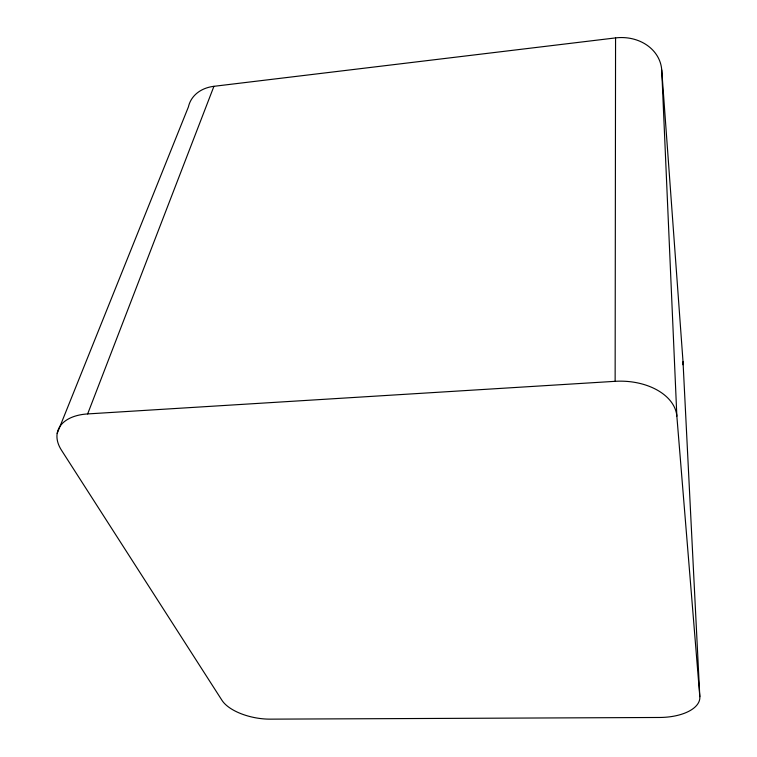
<?xml version="1.0" encoding="UTF-8"?>
<svg xmlns="http://www.w3.org/2000/svg" width="757" height="757" viewBox="0 0 757 757"><rect width="100%" height="100%" fill="white"/><g stroke="black" fill="none" stroke-linecap="round" stroke-linejoin="round"><path stroke-width="1.14" d="M213.928 86.317L87.651 413.928A52.29 30.252 17.4 0 0 61.468 450.188L222.019 700.386A39.421 18.442 10.5 0 0 270.277 719.15L659.536 717.475A42.799 20.959 1.8 0 0 699.818 696.667L676.853 416.18A56.397 36.932 0.1 0 0 615.138 381.32L615.564 37.907L213.928 86.317A40.121 30.999 24.8 0 0 188.427 106.879L57.182 433.411M87.651 413.928L615.138 381.32M615.564 37.907A42.401 36.137 -8.4 0 1 661.722 69.899L683.022 361.704L699.818 696.667M661.722 69.899L676.853 416.18M683.022 361.704A34.15 23.363 -1.8 0 1 682.956 364.77"/></g></svg>
